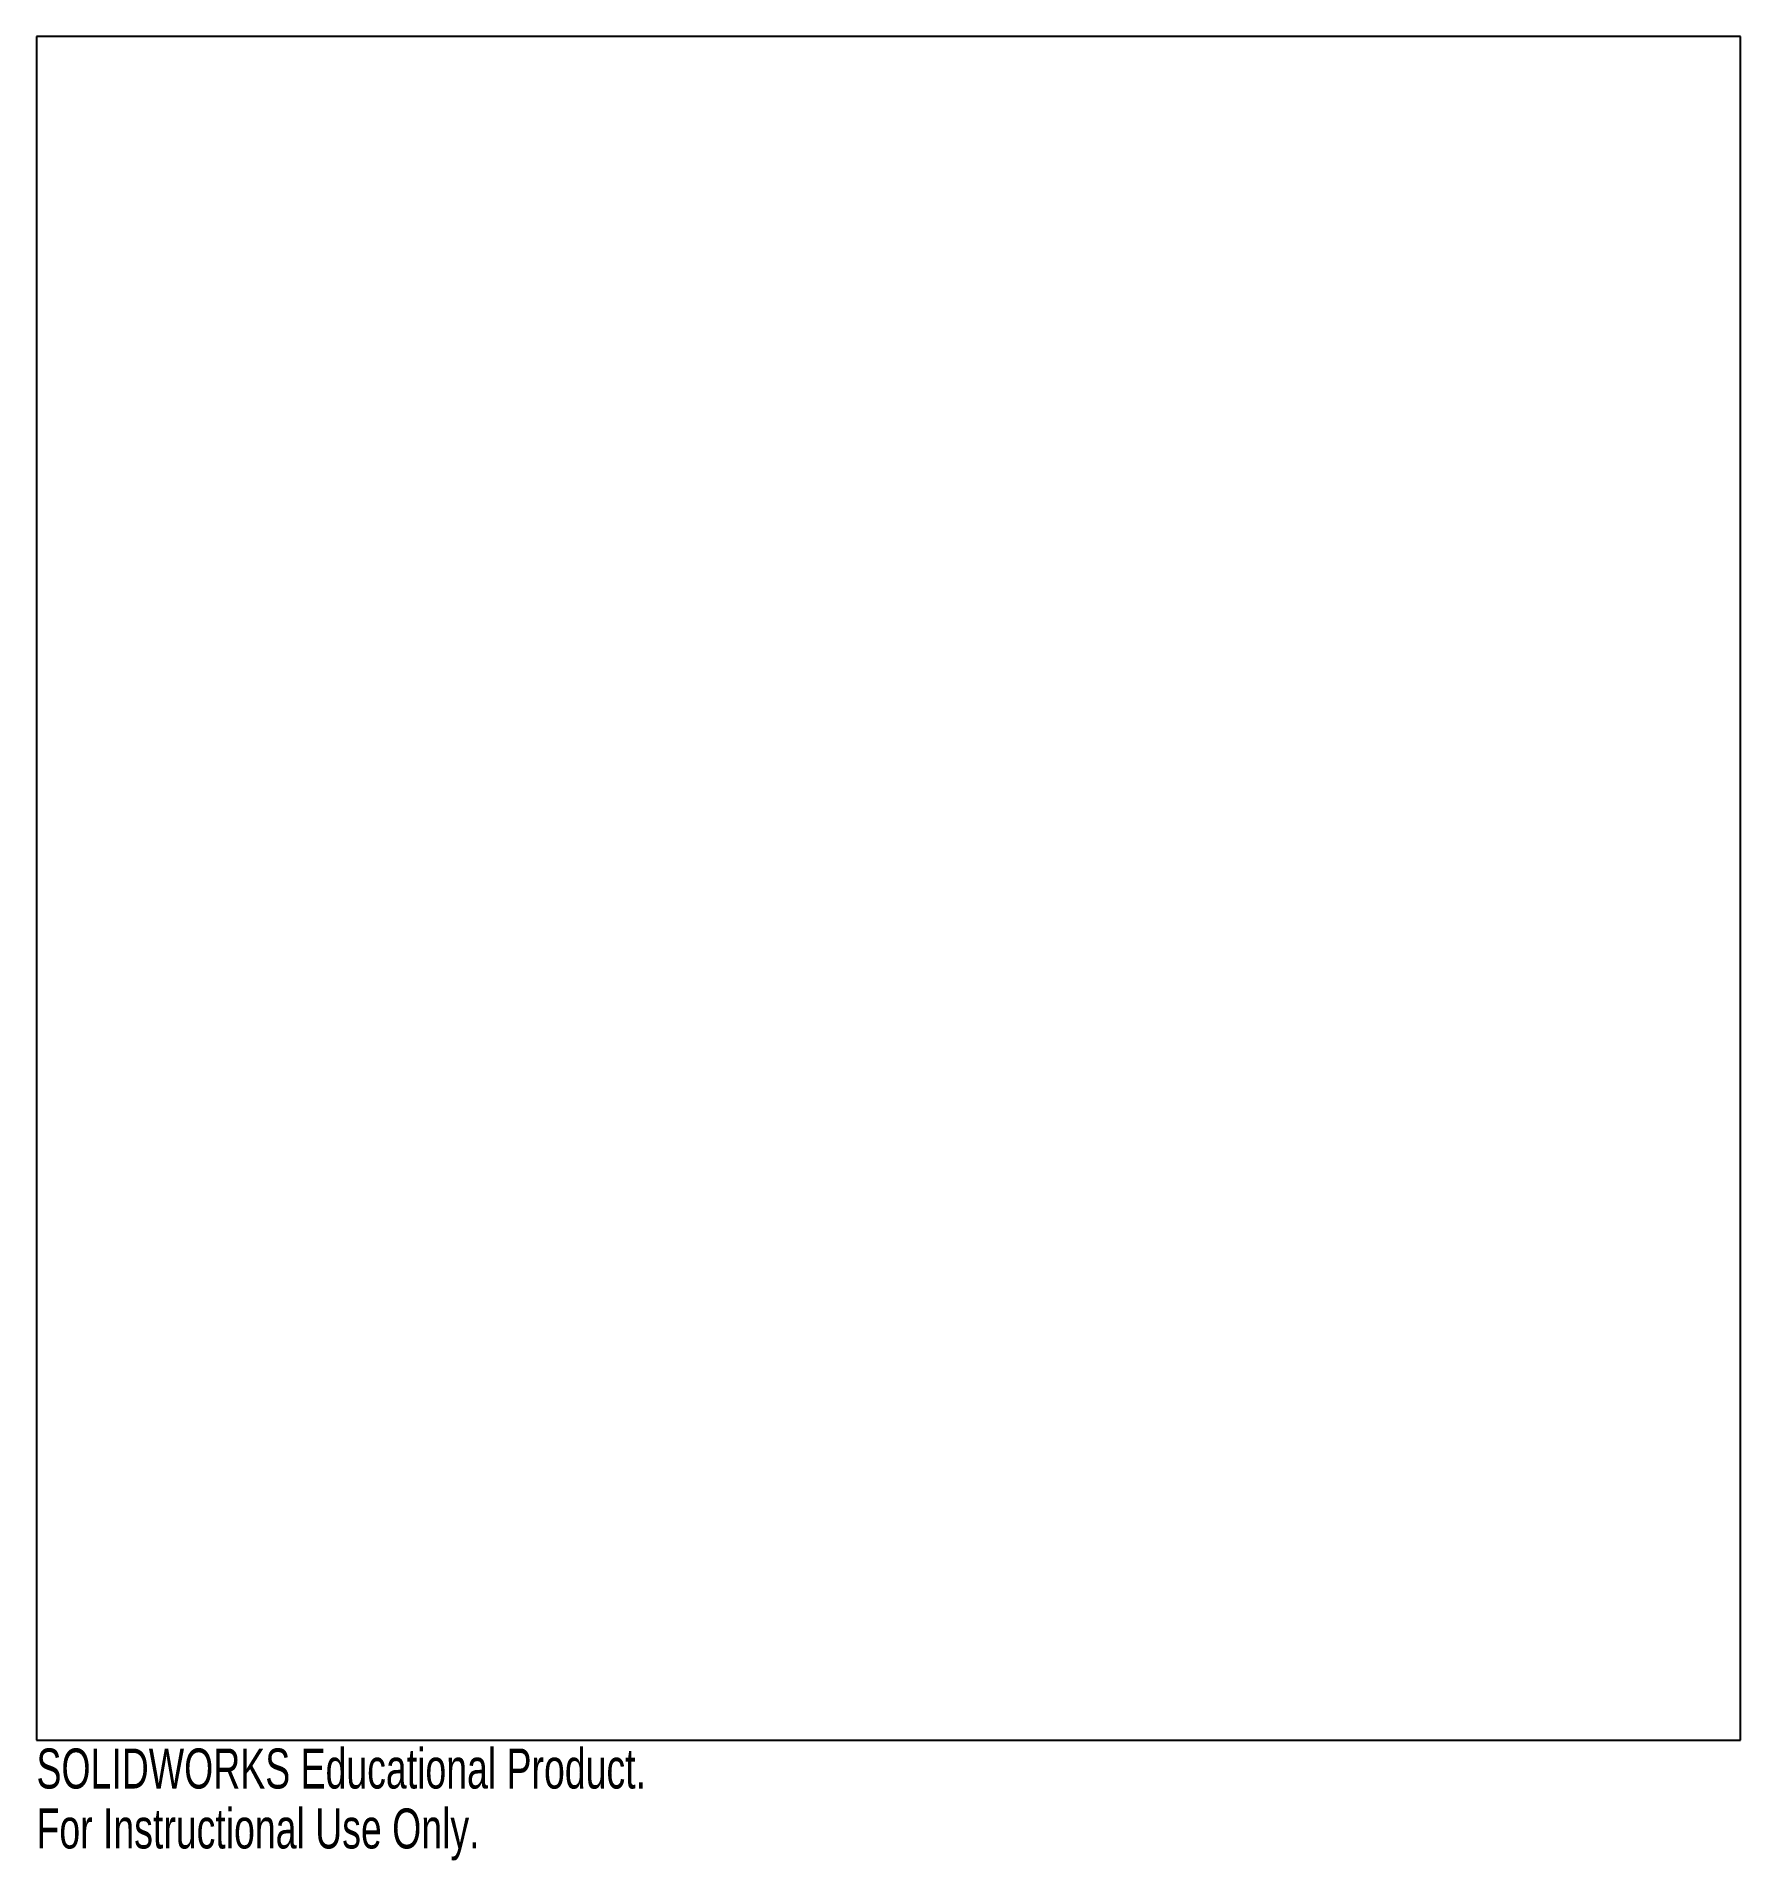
# Model space of a CAD drawing. Header units: millimetres. Extents: x -103 to 103, y -118 to 103.
import ezdxf

# ---------------------------------------------------------------- set-up
doc = ezdxf.new("R2010")
doc.units = ezdxf.units.MM
doc.styles.add('SLDTEXTSTYLE0', font='TXT', dxfattribs={"width": 0.7})

msp = doc.modelspace()

# ---------------------------------------------------------------- linework, layer by layer
at = {"color": 7, "linetype": 'Continuous', "lineweight": 25}
for p, q in [((-103, 103), (-103, -103)), ((103, 103), (-103, 103)), ((103, -103), (103, 103)), ((-103, -103), (103, -103))]:
    msp.add_line(p, q, dxfattribs=at)

# ---------------------------------------------------------------- texts
at = {"color": 7, "linetype": 'Continuous', "char_height": 4.8336, "attachment_point": 1, "style": 'SLDTEXTSTYLE0'}
for s, insert in [('SOLIDWORKS Educational Product.', (-103, -104.02)), ('For Instructional Use Only.', (-103, -111.27))]:
    msp.add_mtext(s, dxfattribs=dict(at, insert=insert))

doc.saveas('drawing.dxf')
